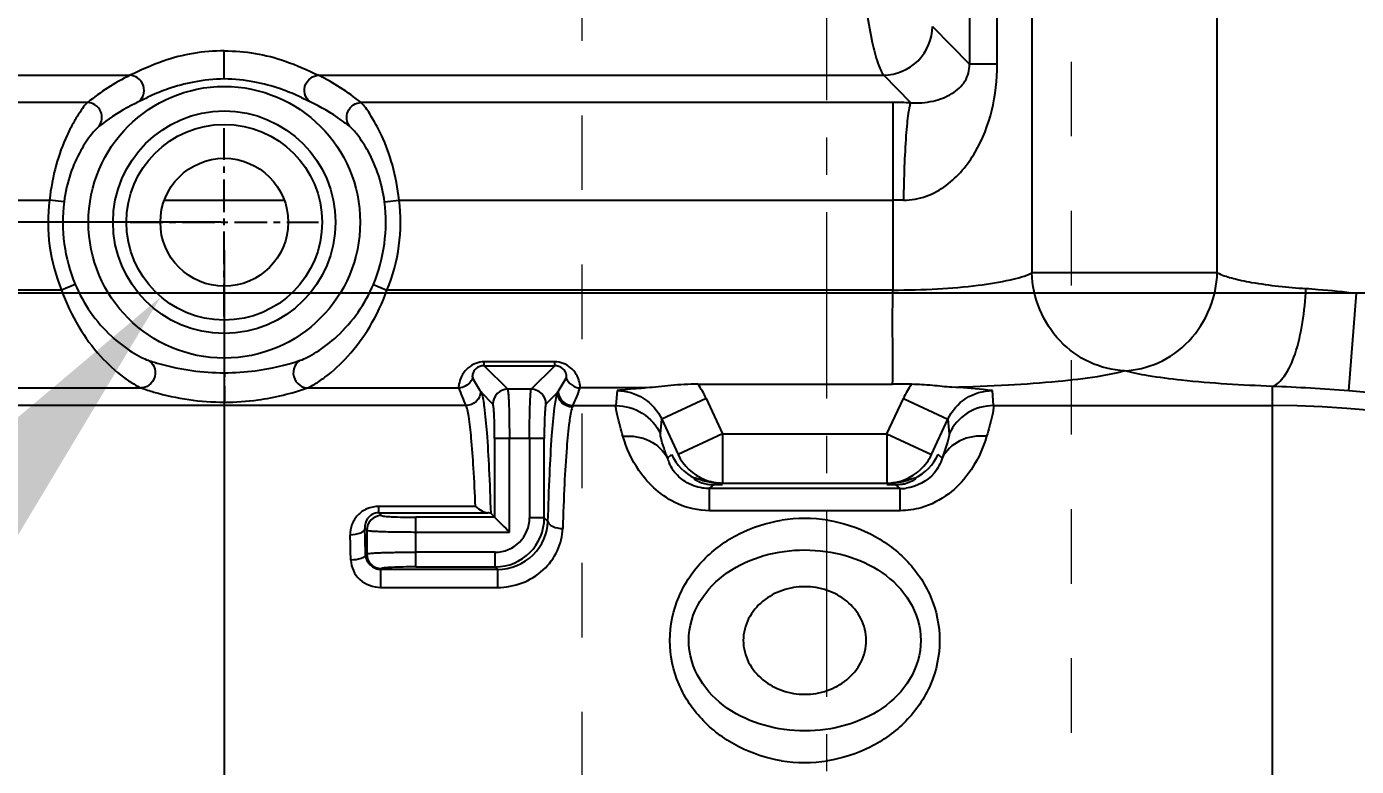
# Model space of a CAD drawing. Header units: millimetres. Extents: x 1147 to 12155, y -6137 to -4403.
# Drawn here: x 2688.28 to 2715.46, y -5278.94 to -5263.82 of the extents above; entities that cross this region are included whole.
import ezdxf
from ezdxf.enums import TextEntityAlignment as Align

# ---------------------------------------------------------------- set-up
doc = ezdxf.new("R2010")
doc.units = ezdxf.units.MM
doc.header["$LTSCALE"] = 16.335
doc.header["$PDMODE"] = 3
doc.header["$PDSIZE"] = 0.3125
doc.linetypes.add('CENTER', pattern=[0.6, 0.375, -0.075, 0.075, -0.075])
doc.linetypes.add('HIDDEN', pattern=[0.2, 0.1, -0.1])
doc.layers.get('0').update_dxf_attribs({"linetype": 'CONTINUOUS'})
doc.layers.get('Defpoints').update_dxf_attribs({"linetype": 'CONTINUOUS'})
doc.layers.add('cool', color=153, linetype='HIDDEN', lineweight=9)
doc.layers.add('epin', color=13, linetype='CONTINUOUS', lineweight=9)
doc.styles.get("Standard").update_dxf_attribs({"font": 'txt', "width": 0.8})
doc.styles.add('TXT05', font='txt.shx', dxfattribs={"width": 0.5, "bigfont": 'gbcbig.shx'})
doc.dimstyles.get("Standard").update_dxf_attribs({"dimtxt": 0.15625, "dimasz": 0.1875, "dimexe": 0.125, "dimexo": 0.0625, "dimtad": 0, "dimtih": 1, "dimtoh": 1, "dimdsep": 46, "dimtxsty": 'Standard', "dimcen": 0.09, "dimadec": 0, "dimazin": 0, "dimtp": 0.01, "dimtm": 0.01, "dimtfac": 1, "dimtofl": 0, "dimtmove": 0, "dimatfit": 3, "dimfxl": 0, "dimtolj": 1, "dimarcsym": 0})

# ---------------------------------------------------------------- blocks, each defined once
blk = doc.blocks.new('*D680')
at = {"color": 4, "lineweight": -2}
blk.add_line((2678.061, -5284.573), (2684.544, -5276.958), dxfattribs=at)
at = {"color": 4}
blk.add_solid([(2683.275, -5275.878), (2685.813, -5278.039), (2691.026, -5269.344)], dxfattribs=at)
at = {"layer": 'Defpoints', "color": 0}
for p in [(2693.619, -5266.298), (2691.026, -5269.344)]:
    blk.add_point(p, dxfattribs=at)
at = {"color": 6, "insert": (2668.554, -5295.74), "char_height": 10, "attachment_point": 5, "rotation": 49.5906}
blk.add_mtext('\\A1;∅4.00', dxfattribs=at)
blk = doc.blocks.new('*D767')
at = {"color": 4, "lineweight": -2}
blk.add_line((2608.306, -5263.772), (2588.61, -5263.772), dxfattribs=at)
at = {"layer": 'Defpoints', "color": 0}
for p in [(2588.61, -5263.772), (2608.369, -5263.772), (2876.631, -5263.772)]:
    blk.add_point(p, dxfattribs=at)
at = {"color": 6, "insert": (2580.61, -5263.772), "char_height": 8, "attachment_point": 5}
blk.add_mtext('\\A1;0.00', dxfattribs=at)
blk = doc.blocks.new('*D788')
at = {"color": 4, "lineweight": -2}
for p, q in [((2627.868, -5269.272), (2607.868, -5289.71)), ((2788.068, -5269.272), (2627.868, -5269.272)), ((2607.868, -5289.71), (2587.868, -5289.71))]:
    blk.add_line(p, q, dxfattribs=at)
at = {"layer": 'Defpoints', "color": 0}
for p in [(2876.631, -5263.772), (2788.131, -5269.272), (2587.868, -5289.71)]:
    blk.add_point(p, dxfattribs=at)
at = {"color": 6, "insert": (2578.802, -5289.71), "char_height": 8, "attachment_point": 5}
blk.add_mtext('\\A1;5.50', dxfattribs=at)
blk = doc.blocks.new('*D789')
at = {"color": 4, "lineweight": -2}
blk.add_line((2672.12, -5324.129), (2587.868, -5324.129), dxfattribs=at)
at = {"layer": 'Defpoints', "color": 0}
for p in [(2876.631, -5263.772), (2587.868, -5324.129), (2672.182, -5324.129)]:
    blk.add_point(p, dxfattribs=at)
at = {"color": 6, "insert": (2575.602, -5324.129), "char_height": 8, "attachment_point": 5}
blk.add_mtext('\\A1;60.36', dxfattribs=at)
blk = doc.blocks.new('*D790')
at = {"color": 4, "lineweight": -2}
blk.add_line((2807.268, -5343.272), (2587.868, -5343.272), dxfattribs=at)
at = {"layer": 'Defpoints', "color": 0}
for p in [(2876.631, -5263.772), (2587.868, -5343.272), (2807.331, -5343.272)]:
    blk.add_point(p, dxfattribs=at)
at = {"color": 6, "insert": (2575.602, -5343.272), "char_height": 8, "attachment_point": 5}
blk.add_mtext('\\A1;79.50', dxfattribs=at)
blk = doc.blocks.new('*D791')
at = {"color": 4, "lineweight": -2}
blk.add_line((2674.168, -5391.772), (2587.868, -5391.772), dxfattribs=at)
at = {"layer": 'Defpoints', "color": 0}
for p in [(2876.631, -5263.772), (2587.868, -5391.772), (2674.231, -5391.772)]:
    blk.add_point(p, dxfattribs=at)
at = {"color": 6, "insert": (2574.002, -5391.772), "char_height": 8, "attachment_point": 5}
blk.add_mtext('\\A1;128.00', dxfattribs=at)
blk = doc.blocks.new('*D792')
at = {"color": 4, "lineweight": -2}
blk.add_line((2651.992, -5410.772), (2587.868, -5410.772), dxfattribs=at)
at = {"layer": 'Defpoints', "color": 0}
for p in [(2876.631, -5263.772), (2587.868, -5410.772), (2652.055, -5410.772)]:
    blk.add_point(p, dxfattribs=at)
at = {"color": 6, "insert": (2574.002, -5410.772), "char_height": 8, "attachment_point": 5}
blk.add_mtext('\\A1;147.00', dxfattribs=at)
blk = doc.blocks.new('*D793')
at = {"color": 4, "lineweight": -2}
blk.add_line((2871.006, -5430.772), (2587.868, -5430.772), dxfattribs=at)
at = {"layer": 'Defpoints', "color": 0}
for p in [(2876.631, -5263.772), (2587.868, -5430.772), (2871.068, -5430.772)]:
    blk.add_point(p, dxfattribs=at)
at = {"color": 6, "insert": (2574.002, -5430.772), "char_height": 8, "attachment_point": 5}
blk.add_mtext('\\A1;167.00', dxfattribs=at)
blk = doc.blocks.new('*D794')
at = {"color": 4, "lineweight": -2}
for p, q in [((2627.868, -5438.772), (2607.868, -5442.058)), ((2721.068, -5438.772), (2627.868, -5438.772)), ((2607.868, -5442.058), (2587.868, -5442.058))]:
    blk.add_line(p, q, dxfattribs=at)
at = {"layer": 'Defpoints', "color": 0}
for p in [(2876.631, -5263.772), (2721.131, -5438.772), (2587.868, -5442.058)]:
    blk.add_point(p, dxfattribs=at)
at = {"color": 6, "insert": (2574.002, -5442.058), "char_height": 8, "attachment_point": 5}
blk.add_mtext('\\A1;175.00', dxfattribs=at)
blk = doc.blocks.new('*D795')
at = {"color": 4, "lineweight": -2}
blk.add_line((2631.568, -5468.772), (2587.868, -5468.772), dxfattribs=at)
at = {"layer": 'Defpoints', "color": 0}
for p in [(2876.631, -5263.772), (2587.868, -5468.772), (2631.631, -5468.772)]:
    blk.add_point(p, dxfattribs=at)
at = {"color": 6, "insert": (2573.468, -5468.772), "char_height": 8, "attachment_point": 5}
blk.add_mtext('\\A1;205.00', dxfattribs=at)
blk = doc.blocks.new('*D777')
at = {"color": 4, "lineweight": -2}
blk.add_line((2678.631, -5396.234), (2678.631, -5507.604), dxfattribs=at)
at = {"layer": 'Defpoints', "color": 0}
for p in [(2876.631, -5263.772), (2678.631, -5396.172), (2678.631, -5507.604)]:
    blk.add_point(p, dxfattribs=at)
at = {"color": 6, "insert": (2678.631, -5521.471), "char_height": 8, "attachment_point": 5, "rotation": 90}
blk.add_mtext('\\A1;198.00', dxfattribs=at)
blk = doc.blocks.new('*D778')
at = {"color": 4, "lineweight": -2}
for p, q in [((2677.132, -5328.214), (2677.132, -5467.604)), ((2677.132, -5467.604), (2667.345, -5487.604)), ((2667.345, -5487.604), (2667.345, -5507.604))]:
    blk.add_line(p, q, dxfattribs=at)
at = {"layer": 'Defpoints', "color": 0}
for p in [(2876.631, -5263.772), (2677.132, -5328.151), (2667.345, -5507.604)]:
    blk.add_point(p, dxfattribs=at)
at = {"color": 6, "insert": (2667.345, -5522.004), "char_height": 8, "attachment_point": 5, "rotation": 90}
blk.add_mtext('\\A1;199.50', dxfattribs=at)
blk = doc.blocks.new('*D779')
at = {"color": 4, "lineweight": -2}
blk.add_line((2646.631, -5328.592), (2646.631, -5507.604), dxfattribs=at)
at = {"layer": 'Defpoints', "color": 0}
for p in [(2876.631, -5263.772), (2646.631, -5328.529), (2646.631, -5507.604)]:
    blk.add_point(p, dxfattribs=at)
at = {"color": 6, "insert": (2646.631, -5522.004), "char_height": 8, "attachment_point": 5, "rotation": 90}
blk.add_mtext('\\A1;230.00', dxfattribs=at)
blk = doc.blocks.new('*D780')
at = {"color": 4, "lineweight": -2}
blk.add_line((2631.631, -5475.261), (2631.631, -5507.604), dxfattribs=at)
at = {"layer": 'Defpoints', "color": 0}
for p in [(2876.631, -5263.772), (2631.631, -5475.198), (2631.631, -5507.604)]:
    blk.add_point(p, dxfattribs=at)
at = {"color": 6, "insert": (2631.631, -5522.537), "char_height": 8, "attachment_point": 5, "rotation": 90}
blk.add_mtext('\\A1;245.00', dxfattribs=at)
blk = doc.blocks.new('*D804')
at = {"color": 4, "lineweight": -2}
for p, q in [((2629.085, -5267.821), (2609.085, -5277.176)), ((2692.26, -5267.821), (2629.085, -5267.821)), ((2609.085, -5277.176), (2589.085, -5277.176))]:
    blk.add_line(p, q, dxfattribs=at)
at = {"layer": 'Defpoints', "color": 0}
for p in [(2876.631, -5263.772), (2692.323, -5267.821), (2589.085, -5277.176)]:
    blk.add_point(p, dxfattribs=at)
at = {"color": 6, "insert": (2580.019, -5277.176), "char_height": 8, "attachment_point": 5}
blk.add_mtext('\\A1;4.05', dxfattribs=at)
blk = doc.blocks.new('*D805')
at = {"color": 4, "lineweight": -2}
for p, q in [((2681.564, -5268.26), (2681.564, -5467.422)), ((2681.564, -5467.422), (2695.152, -5487.422)), ((2695.152, -5487.422), (2695.152, -5507.422))]:
    blk.add_line(p, q, dxfattribs=at)
at = {"layer": 'Defpoints', "color": 0}
for p in [(2876.631, -5263.772), (2681.564, -5268.197), (2695.152, -5507.422)]:
    blk.add_point(p, dxfattribs=at)
at = {"color": 6, "insert": (2695.152, -5521.822), "char_height": 8, "attachment_point": 5, "rotation": 90}
blk.add_mtext('\\A1;195.07', dxfattribs=at)
blk = doc.blocks.new('*D806')
at = {"color": 4, "lineweight": -2}
for p, q in [((2692.323, -5268.392), (2692.323, -5467.422)), ((2692.323, -5467.422), (2711.112, -5487.422)), ((2711.112, -5487.422), (2711.112, -5507.422))]:
    blk.add_line(p, q, dxfattribs=at)
at = {"layer": 'Defpoints', "color": 0}
for p in [(2876.631, -5263.772), (2692.323, -5268.329), (2711.112, -5507.422)]:
    blk.add_point(p, dxfattribs=at)
at = {"color": 6, "insert": (2711.112, -5521.289), "char_height": 8, "attachment_point": 5, "rotation": 90}
blk.add_mtext('\\A1;184.31', dxfattribs=at)
blk = doc.blocks.new('epin_ejp_10')
at = {"layer": 'epin'}
h = blk.add_hatch(dxfattribs=at)
h.set_pattern_fill('_ANSI31', color=123, scale=0.25, angle=90, style=0)
h.set_pattern_definition([(135, (-2152.64246, 412.4307), (-0.561266, -0.561266), [])])
h.paths.add_polyline_path([(0, 5, 0.414214), (-5, 0), (0, 0)])
h.paths.add_polyline_path([(5, 0), (0, 0), (0, -5, 0.414214)])
at = {"layer": 'epin', "color": 1, "linetype": 'CENTER', "ltscale": 0.310989}
for p, q in [((0, -5.5), (0, 5.5)), ((-5.5, 0), (5.5, 0))]:
    blk.add_line(p, q, dxfattribs=at)
at = {"layer": 'epin'}
blk.add_circle((0, 0), 5, dxfattribs=at)
at = {"layer": 'epin', "color": 6, "style": 'TXT05', "width": 0.5}
blk.add_text('%%c10', height=3.5, dxfattribs=at).set_placement((2.096, 2.25), align=Align.MIDDLE)
blk = doc.blocks.new('115')
at = {"layer": 'epin'}
blk.add_blockref('epin_ejp_10', (-156.001, 5), dxfattribs=at)

msp = doc.modelspace()

# ---------------------------------------------------------------- linework, layer by layer
at = {"color": 7, "linetype": 'Continuous'}
for p, q in [((2708.828, -5248.689), (2708.828, -5268.854)), ((2712.619, -5268.854), (2712.619, -5248.689)), ((2707.553, -5252.967), (2707.553, -5264.592)), ((2708.121, -5264.592), (2708.121, -5252.967)), ((2706.801, -5263.822), (2707.553, -5264.592)), ((2692.323, -5264.893), (2692.323, -5264.318)), ((2708.121, -5264.592), (2707.553, -5264.592)), ((2685.087, -5264.818), (2690.394, -5264.818)), ((2694.251, -5264.818), (2705.805, -5264.818)), ((2706.353, -5265.378), (2705.805, -5264.818)), ((2689.526, -5265.376), (2685.645, -5265.376)), ((2705.984, -5265.376), (2695.119, -5265.376)), ((2705.984, -5265.376), (2705.985, -5269.206)), ((2686.117, -5267.366), (2688.749, -5267.366)), ((2689.048, -5267.404), (2688.749, -5267.366)), ((2691.097, -5267.366), (2693.548, -5267.366)), ((2695.597, -5267.404), (2695.896, -5267.366)), ((2695.896, -5267.366), (2705.985, -5267.366)), ((2712.619, -5268.854), (2708.828, -5268.854)), ((2688.997, -5269.206), (2685.925, -5269.206)), ((2689.275, -5269.09), (2688.997, -5269.206)), ((2695.37, -5269.09), (2695.648, -5269.206)), ((2705.985, -5269.206), (2695.648, -5269.206)), ((2715.307, -5271.267), (2715.462, -5269.273)), ((2697.633, -5270.753), (2697.633, -5270.672)), ((2699.078, -5270.672), (2697.633, -5270.672)), ((2699.078, -5270.753), (2699.078, -5270.672)), ((2697.633, -5270.753), (2698.115, -5271.235)), ((2697.633, -5270.753), (2699.078, -5270.753)), ((2698.597, -5271.235), (2699.078, -5270.753)), ((2685.051, -5271.206), (2690.623, -5271.206)), ((2694.022, -5271.206), (2697.117, -5271.206)), ((2700.953, -5271.206), (2699.595, -5271.206)), ((2702.004, -5271.129), (2705.983, -5271.129)), ((2713.74, -5271.174), (2713.74, -5281.562)), ((2697.813, -5271.536), (2697.577, -5271.3)), ((2698.597, -5271.235), (2698.115, -5271.235)), ((2699.134, -5271.3), (2698.898, -5271.536)), ((2700.353, -5271.261), (2700.328, -5271.568)), ((2702.173, -5271.423), (2701.263, -5271.847)), ((2702.173, -5271.423), (2702.509, -5272.145)), ((2705.866, -5272.145), (2706.202, -5271.423)), ((2706.202, -5271.423), (2707.113, -5271.847)), ((2708.047, -5271.568), (2708.022, -5271.261)), ((2697.263, -5271.568), (2684.456, -5271.568)), ((2699.448, -5271.568), (2700.328, -5271.568)), ((2708.047, -5271.568), (2713.74, -5271.568)), ((2701.238, -5272.143), (2701.263, -5271.847)), ((2701.263, -5271.847), (2701.599, -5272.569)), ((2706.776, -5272.569), (2707.113, -5271.847)), ((2707.113, -5271.847), (2707.137, -5272.143)), ((2697.848, -5272.239), (2697.848, -5273.85)), ((2698.863, -5272.239), (2697.848, -5272.239)), ((2698.15, -5274.151), (2698.15, -5272.239)), ((2698.562, -5272.239), (2698.562, -5273.86)), ((2698.863, -5273.86), (2698.863, -5272.239)), ((2702.509, -5272.145), (2701.599, -5272.569)), ((2702.509, -5272.145), (2702.509, -5273.15)), ((2702.509, -5272.145), (2705.866, -5272.145)), ((2705.866, -5272.145), (2705.866, -5273.15)), ((2705.866, -5272.145), (2706.776, -5272.569)), ((2701.381, -5272.639), (2701.464, -5272.569)), ((2706.994, -5272.639), (2706.911, -5272.569)), ((2701.938, -5273.05), (2701.935, -5273.05)), ((2706.44, -5273.05), (2706.437, -5273.05)), ((2702.24, -5273.263), (2702.335, -5273.183)), ((2702.24, -5273.715), (2702.24, -5273.263)), ((2706.135, -5273.263), (2702.24, -5273.263)), ((2702.335, -5273.183), (2702.509, -5273.183)), ((2702.509, -5273.15), (2705.866, -5273.15)), ((2705.866, -5273.183), (2706.04, -5273.183)), ((2706.135, -5273.263), (2706.04, -5273.183)), ((2706.135, -5273.715), (2706.135, -5273.263)), ((2695.479, -5273.758), (2695.479, -5273.628)), ((2697.456, -5273.628), (2695.479, -5273.628)), ((2695.479, -5273.758), (2695.535, -5273.815)), ((2695.479, -5273.758), (2697.707, -5273.758)), ((2696.238, -5274.864), (2696.238, -5273.85)), ((2697.848, -5273.85), (2696.238, -5273.85)), ((2697.768, -5273.769), (2697.848, -5273.85)), ((2698.863, -5273.86), (2698.562, -5273.86)), ((2698.939, -5273.936), (2698.863, -5273.86)), ((2706.135, -5273.715), (2702.24, -5273.715)), ((2695.197, -5274.079), (2695.234, -5274.116)), ((2695.234, -5274.116), (2695.234, -5274.598)), ((2696.238, -5274.151), (2698.15, -5274.151)), ((2695.209, -5274.623), (2695.234, -5274.598)), ((2697.859, -5274.563), (2696.238, -5274.563)), ((2697.859, -5274.864), (2697.859, -5274.563)), ((2695.519, -5274.915), (2695.535, -5274.899)), ((2695.519, -5274.915), (2695.519, -5275.284)), ((2697.909, -5274.915), (2695.519, -5274.915)), ((2696.238, -5274.864), (2697.859, -5274.864)), ((2697.909, -5274.915), (2697.859, -5274.864)), ((2697.909, -5274.915), (2697.909, -5275.284)), ((2695.519, -5275.284), (2697.909, -5275.284))]:
    msp.add_line(p, q, dxfattribs=at)
at = {"color": 1, "linetype": 'CENTER', "ltscale": 0.108846}
for p, q in [((2692.323, -5269.746), (2692.323, -5265.896)), ((2690.398, -5267.821), (2694.248, -5267.821))]:
    msp.add_line(p, q, dxfattribs=at)
at = {"color": 7, "linetype": 'Continuous'}
for radius in [2.776, 2.274, 1.307]:
    msp.add_circle((2692.323, -5267.821), radius, dxfattribs=at)
at = {"color": 2, "linetype": 'Continuous'}
msp.add_circle((2692.323, -5267.821), 2, dxfattribs=at)
at = {"color": 7, "linetype": 'Continuous'}
for centre, radius, start, end in [((2692.408, -5268.903), 4.555, 116.2366, 129.2492), ((2692.218, -5268.933), 4.59, 50.8011, 63.7132), ((2705.985, -5300.195), 34.819, 89.3946, 90.001), ((2692.323, -5267.821), 3.602, 172.7503, 202.6092), ((2692.323, -5267.821), 3.301, 172.7503, 202.6092), ((2692.323, -5267.821), 3.301, 337.3908, 7.2497), ((2692.323, -5267.821), 3.602, 337.3909, 7.2497), ((2705.985, -5279.919), 12.552, 88.9917, 90.0008), ((2700.335, -5272.28), 2.028, 25.0105, 34.6075), ((2705.978, -5295.555), 24.426, 89.0838, 89.9895), ((2708.039, -5272.279), 2.026, 145.4962, 154.9933), ((2711.972, -5314.341), 43.203, 85.5725, 87.655), ((2698.116, -5271.537), 0.302, 90.1715, 179.8285), ((2698.596, -5271.537), 0.302, 0.1763, 89.8304), ((2713.74, -5291.45), 20.244, 65.1779, 85.5594), ((2713.74, -5291.45), 19.882, 0, 90), ((2702.38, -5272.139), 1.013, 205.0541, 244.0765), ((2702.51, -5272.146), 1.005, 204.9137, 248.2754), ((2705.995, -5272.139), 1.013, 295.9237, 334.946), ((2702.147, -5272.426), 0.795, 195.5608, 203.4318), ((2705.866, -5272.147), 1.003, 270.0072, 313.4163), ((2706.137, -5272.308), 0.955, 269.9114, 277.3443), ((2695.536, -5274.117), 0.302, 90.1696, 179.8304), ((2841.471, -5130.528), 202.9, 224.93985, 225.06015), ((2697.858, -5273.859), 1.005, 270.034, 359.966), ((2697.859, -5273.86), 0.703, 269.9641, 0.0339), ((2704.188, -5276.914), 3.041, 81.0829, 98.9327), ((2626.962, -5276.091), 67.96, 1.15131, 1.58297), ((2620.373, -5276.032), 74.849, 1.0788, 1.4952), ((2695.536, -5274.597), 0.302, 180.1715, 269.8285), ((2704.188, -5275.821), 3.041, 260.9376, 278.8002)]:
    msp.add_arc(centre, radius, start, end, dxfattribs=at)
for points, knots in [([(2705.782, -5252.754), (2705.725, -5252.837), (2705.637, -5253.083), (2705.532, -5253.536), (2705.433, -5254.151), (2705.347, -5254.908), (2705.277, -5255.787), (2705.208, -5257.118), (2705.176, -5258.859), (2705.213, -5260.596), (2705.288, -5261.912), (2705.36, -5262.772), (2705.449, -5263.507), (2705.549, -5264.097), (2705.656, -5264.519), (2705.746, -5264.747), (2705.805, -5264.818)], [0, 0, 0, 0, 0.024778, 0.063221, 0.114729, 0.177906, 0.250956, 0.331683, 0.506058, 0.679494, 0.759084, 0.830601, 0.89191, 0.941284, 0.97744, 1, 1, 1, 1]), ([(2705.805, -5264.817), (2706.058, -5264.812), (2706.578, -5264.595), (2706.796, -5264.075), (2706.801, -5263.822)], [0, 0, 0, 0, 0.500095, 1, 1, 1, 1]), ([(2692.323, -5264.318), (2691.901, -5264.318), (2691.225, -5264.431), (2690.617, -5264.713), (2690.394, -5264.818)], [0, 0, 0, 0, 0.631004, 1, 1, 1, 1]), ([(2692.323, -5264.318), (2692.744, -5264.318), (2693.421, -5264.431), (2694.028, -5264.713), (2694.251, -5264.818)], [0, 0, 0, 0, 0.631004, 1, 1, 1, 1]), ([(2706.206, -5267.368), (2706.363, -5267.371), (2706.678, -5267.314), (2707.218, -5267.01), (2707.717, -5266.406), (2708.052, -5265.534), (2708.121, -5264.908), (2708.121, -5264.592)], [0, 0, 0, 0, 0.127476, 0.252146, 0.495762, 0.743646, 1, 1, 1, 1]), ([(2706.353, -5265.378), (2706.505, -5265.388), (2706.8, -5265.367), (2707.191, -5265.219), (2707.491, -5264.964), (2707.558, -5264.712), (2707.553, -5264.592)], [0, 0, 0, 0, 0.286908, 0.545656, 0.7748, 1, 1, 1, 1]), ([(2690.569, -5265.361), (2690.612, -5265.33), (2690.688, -5265.227), (2690.691, -5265.025), (2690.57, -5264.861), (2690.448, -5264.82), (2690.394, -5264.818)], [0, 0, 0, 0, 0.219136, 0.497096, 0.77767, 1, 1, 1, 1]), ([(2692.323, -5264.893), (2692.113, -5264.893), (2691.723, -5264.936), (2691.217, -5265.072), (2690.844, -5265.222), (2690.648, -5265.324), (2690.569, -5265.361)], [0, 0, 0, 0, 0.343353, 0.638427, 0.856229, 1, 1, 1, 1]), ([(2694.076, -5265.361), (2693.997, -5265.324), (2693.801, -5265.222), (2693.428, -5265.072), (2692.922, -5264.936), (2692.532, -5264.893), (2692.323, -5264.893)], [0, 0, 0, 0, 0.143749, 0.361553, 0.656672, 1, 1, 1, 1]), ([(2694.076, -5265.361), (2694.036, -5265.331), (2693.96, -5265.234), (2693.951, -5265.035), (2694.068, -5264.865), (2694.195, -5264.82), (2694.251, -5264.818)], [0, 0, 0, 0, 0.208457, 0.480328, 0.766382, 1, 1, 1, 1]), ([(2689.526, -5265.376), (2689.495, -5265.399), (2689.434, -5265.475), (2689.34, -5265.619), (2689.224, -5265.812), (2689.049, -5266.153), (2688.861, -5266.672), (2688.779, -5267.125), (2688.749, -5267.366)], [0, 0, 0, 0, 0.053201, 0.133368, 0.238836, 0.365028, 0.66323, 1, 1, 1, 1]), ([(2689.765, -5265.858), (2689.825, -5265.778), (2689.844, -5265.582), (2689.695, -5265.413), (2689.58, -5265.377), (2689.526, -5265.376)], [0, 0, 0, 0, 0.465053, 0.748967, 1, 1, 1, 1]), ([(2690.569, -5265.361), (2690.488, -5265.4), (2690.206, -5265.542), (2689.943, -5265.719), (2689.765, -5265.858)], [0, 0, 0, 0, 0.284344, 1, 1, 1, 1]), ([(2694.88, -5265.858), (2694.825, -5265.815), (2694.573, -5265.625), (2694.298, -5265.466), (2694.076, -5265.361)], [0, 0, 0, 0, 0.222141, 1, 1, 1, 1]), ([(2694.88, -5265.858), (2694.821, -5265.778), (2694.801, -5265.582), (2694.95, -5265.413), (2695.066, -5265.377), (2695.119, -5265.376)], [0, 0, 0, 0, 0.465052, 0.748967, 1, 1, 1, 1]), ([(2695.896, -5267.366), (2695.87, -5267.125), (2695.783, -5266.672), (2695.57, -5266.08), (2695.338, -5265.662), (2695.188, -5265.442), (2695.119, -5265.376)], [0, 0, 0, 0, 0.337133, 0.635532, 0.867029, 1, 1, 1, 1]), ([(2706.353, -5265.378), (2706.34, -5265.402), (2706.323, -5265.477), (2706.298, -5265.617), (2706.275, -5265.815), (2706.244, -5266.177), (2706.219, -5266.701), (2706.208, -5267.14), (2706.206, -5267.368)], [0, 0, 0, 0, 0.041504, 0.113285, 0.213735, 0.340964, 0.658139, 1, 1, 1, 1]), ([(2689.765, -5265.858), (2689.707, -5265.907), (2689.57, -5266.065), (2689.361, -5266.383), (2689.157, -5266.844), (2689.073, -5267.208), (2689.048, -5267.404)], [0, 0, 0, 0, 0.13202, 0.359352, 0.65711, 1, 1, 1, 1]), ([(2695.597, -5267.404), (2695.552, -5267.045), (2695.396, -5266.554), (2695.08, -5266.073), (2694.942, -5265.906), (2694.88, -5265.858)], [0, 0, 0, 0, 0.629279, 0.863856, 1, 1, 1, 1]), ([(2705.985, -5269.206), (2706.291, -5269.206), (2706.874, -5269.191), (2707.68, -5269.124), (2708.324, -5269.021), (2708.691, -5268.922), (2708.828, -5268.854)], [0, 0, 0, 0, 0.318966, 0.607961, 0.841074, 1, 1, 1, 1]), ([(2710.723, -5270.854), (2710.48, -5270.845), (2709.986, -5270.724), (2709.368, -5270.273), (2708.947, -5269.621), (2708.836, -5269.11), (2708.828, -5268.854)], [0, 0, 0, 0, 0.242859, 0.491552, 0.745126, 1, 1, 1, 1]), ([(2710.723, -5270.854), (2710.957, -5270.845), (2711.451, -5270.728), (2712.082, -5270.275), (2712.503, -5269.611), (2712.611, -5269.1), (2712.619, -5268.854)], [0, 0, 0, 0, 0.233577, 0.491552, 0.75478, 1, 1, 1, 1]), ([(2712.619, -5268.854), (2712.711, -5268.899), (2712.944, -5268.974), (2713.546, -5269.1), (2714.058, -5269.15), (2714.429, -5269.174)], [0, 0, 0, 0, 0.166929, 0.395944, 1, 1, 1, 1]), ([(2688.997, -5269.206), (2689.089, -5269.466), (2689.314, -5269.947), (2689.753, -5270.544), (2690.157, -5270.918), (2690.448, -5271.114), (2690.571, -5271.184), (2690.623, -5271.206)], [0, 0, 0, 0, 0.314369, 0.599415, 0.840268, 0.935545, 1, 1, 1, 1]), ([(2689.275, -5269.09), (2689.441, -5269.487), (2689.805, -5270.006), (2690.347, -5270.425), (2690.61, -5270.573), (2690.721, -5270.626), (2690.768, -5270.642)], [0, 0, 0, 0, 0.5878, 0.832475, 0.932177, 1, 1, 1, 1]), ([(2693.877, -5270.642), (2693.924, -5270.626), (2694.035, -5270.573), (2694.298, -5270.425), (2694.841, -5270.006), (2695.205, -5269.487), (2695.37, -5269.09)], [0, 0, 0, 0, 0.067836, 0.167565, 0.412296, 1, 1, 1, 1]), ([(2694.022, -5271.206), (2694.074, -5271.184), (2694.197, -5271.115), (2694.488, -5270.918), (2694.892, -5270.544), (2695.332, -5269.947), (2695.556, -5269.466), (2695.648, -5269.206)], [0, 0, 0, 0, 0.064397, 0.159603, 0.400516, 0.685857, 1, 1, 1, 1]), ([(2705.983, -5271.129), (2705.988, -5270.886), (2705.982, -5270.245), (2705.984, -5269.604), (2705.984, -5269.206)], [0, 0, 0, 0, 0.378123, 1, 1, 1, 1]), ([(2713.74, -5271.174), (2713.842, -5271.145), (2714.043, -5270.924), (2714.242, -5270.474), (2714.376, -5269.86), (2714.421, -5269.407), (2714.429, -5269.174)], [0, 0, 0, 0, 0.145336, 0.376476, 0.680169, 1, 1, 1, 1]), ([(2714.429, -5269.174), (2714.512, -5269.179), (2714.858, -5269.204), (2715.202, -5269.239), (2715.462, -5269.273)], [0, 0, 0, 0, 0.242526, 1, 1, 1, 1]), ([(2690.768, -5270.642), (2690.816, -5270.669), (2690.908, -5270.768), (2690.927, -5270.982), (2690.807, -5271.16), (2690.678, -5271.204), (2690.623, -5271.206)], [0, 0, 0, 0, 0.216968, 0.498362, 0.781318, 1, 1, 1, 1]), ([(2690.768, -5270.642), (2690.847, -5270.668), (2691.35, -5270.822), (2691.88, -5270.898), (2692.323, -5270.896)], [0, 0, 0, 0, 0.157541, 1, 1, 1, 1]), ([(2692.323, -5270.896), (2692.534, -5270.896), (2693.061, -5270.862), (2693.578, -5270.742), (2693.877, -5270.642)], [0, 0, 0, 0, 0.402197, 1, 1, 1, 1]), ([(2693.877, -5270.642), (2693.829, -5270.669), (2693.737, -5270.768), (2693.718, -5270.982), (2693.839, -5271.16), (2693.967, -5271.204), (2694.022, -5271.206)], [0, 0, 0, 0, 0.216976, 0.498378, 0.781332, 1, 1, 1, 1]), ([(2697.633, -5270.672), (2697.518, -5270.673), (2697.318, -5270.75), (2697.168, -5270.955), (2697.123, -5271.103), (2697.109, -5271.182), (2697.117, -5271.206)], [0, 0, 0, 0, 0.423737, 0.719323, 0.90623, 1, 1, 1, 1]), ([(2699.595, -5271.206), (2699.604, -5271.182), (2699.586, -5271.102), (2699.545, -5270.956), (2699.392, -5270.75), (2699.193, -5270.673), (2699.078, -5270.672)], [0, 0, 0, 0, 0.093774, 0.280705, 0.576103, 1, 1, 1, 1]), ([(2692.323, -5270.896), (2692.326, -5270.927), (2692.321, -5271.025), (2692.325, -5271.225), (2692.327, -5271.395), (2692.323, -5271.498)], [0, 0, 0, 0, 0.150945, 0.487873, 1, 1, 1, 1]), ([(2697.633, -5270.753), (2697.576, -5270.753), (2697.465, -5270.79), (2697.395, -5270.906), (2697.389, -5270.985), (2697.4, -5271.006)], [0, 0, 0, 0, 0.438036, 0.818535, 1, 1, 1, 1]), ([(2699.311, -5271.006), (2699.317, -5270.996), (2699.321, -5270.95), (2699.3, -5270.876), (2699.223, -5270.782), (2699.134, -5270.753), (2699.078, -5270.753)], [0, 0, 0, 0, 0.088054, 0.343115, 0.573496, 1, 1, 1, 1]), ([(2707.194, -5271.191), (2707.579, -5271.181), (2708.303, -5271.152), (2709.297, -5271.082), (2710.089, -5270.99), (2710.543, -5270.908), (2710.723, -5270.854)], [0, 0, 0, 0, 0.325857, 0.611854, 0.840803, 1, 1, 1, 1]), ([(2713.74, -5271.174), (2713.122, -5271.15), (2712.273, -5271.102), (2711.269, -5270.975), (2710.88, -5270.9), (2710.723, -5270.854)], [0, 0, 0, 0, 0.610614, 0.838383, 1, 1, 1, 1]), ([(2690.623, -5271.206), (2690.71, -5271.236), (2691.258, -5271.414), (2691.839, -5271.495), (2692.323, -5271.498)], [0, 0, 0, 0, 0.160021, 1, 1, 1, 1]), ([(2692.323, -5271.498), (2692.553, -5271.498), (2693.13, -5271.458), (2693.696, -5271.32), (2694.022, -5271.206)], [0, 0, 0, 0, 0.399912, 1, 1, 1, 1]), ([(2697.4, -5271.006), (2697.391, -5271.033), (2697.329, -5271.136), (2697.207, -5271.206), (2697.117, -5271.206)], [0, 0, 0, 0, 0.241105, 1, 1, 1, 1]), ([(2700.953, -5271.206), (2700.9, -5271.21), (2700.7, -5271.226), (2700.5, -5271.245), (2700.353, -5271.261)], [0, 0, 0, 0, 0.264949, 1, 1, 1, 1]), ([(2702.004, -5271.129), (2701.818, -5271.129), (2701.467, -5271.15), (2701.119, -5271.194), (2700.953, -5271.206)], [0, 0, 0, 0, 0.528419, 1, 1, 1, 1]), ([(2707.194, -5271.191), (2707.061, -5271.186), (2706.787, -5271.152), (2706.512, -5271.134), (2706.369, -5271.132)], [0, 0, 0, 0, 0.481396, 1, 1, 1, 1]), ([(2708.022, -5271.261), (2707.958, -5271.254), (2707.682, -5271.226), (2707.406, -5271.203), (2707.194, -5271.191)], [0, 0, 0, 0, 0.231302, 1, 1, 1, 1]), ([(2697.564, -5271.277), (2697.561, -5271.352), (2697.494, -5271.506), (2697.338, -5271.567), (2697.263, -5271.568)], [0, 0, 0, 0, 0.499332, 1, 1, 1, 1]), ([(2697.577, -5271.3), (2697.609, -5271.395), (2697.645, -5271.673), (2697.697, -5272.192), (2697.737, -5272.918), (2697.758, -5273.466), (2697.768, -5273.769)], [0, 0, 0, 0, 0.12147, 0.335821, 0.633621, 1, 1, 1, 1]), ([(2698.115, -5271.235), (2698.12, -5271.243), (2698.122, -5271.276), (2698.13, -5271.336), (2698.135, -5271.432), (2698.143, -5271.612), (2698.148, -5271.884), (2698.15, -5272.115), (2698.15, -5272.239)], [0, 0, 0, 0, 0.028727, 0.091709, 0.186994, 0.311494, 0.629847, 1, 1, 1, 1]), ([(2698.562, -5272.239), (2698.562, -5272.115), (2698.563, -5271.884), (2698.569, -5271.612), (2698.577, -5271.432), (2698.581, -5271.336), (2698.589, -5271.276), (2698.591, -5271.243), (2698.597, -5271.235)], [0, 0, 0, 0, 0.370153, 0.688509, 0.813009, 0.908287, 0.971263, 1, 1, 1, 1]), ([(2698.939, -5273.936), (2698.948, -5273.613), (2698.969, -5273.027), (2699.01, -5272.251), (2699.063, -5271.696), (2699.1, -5271.4), (2699.134, -5271.3)], [0, 0, 0, 0, 0.36626, 0.664857, 0.879533, 1, 1, 1, 1]), ([(2699.436, -5271.598), (2699.359, -5271.598), (2699.2, -5271.534), (2699.135, -5271.376), (2699.134, -5271.3)], [0, 0, 0, 0, 0.501225, 1, 1, 1, 1]), ([(2699.147, -5271.277), (2699.15, -5271.352), (2699.217, -5271.506), (2699.373, -5271.567), (2699.448, -5271.568)], [0, 0, 0, 0, 0.499302, 1, 1, 1, 1]), ([(2700.353, -5271.261), (2700.541, -5271.26), (2700.926, -5271.373), (2701.184, -5271.677), (2701.263, -5271.847)], [0, 0, 0, 0, 0.500292, 1, 1, 1, 1]), ([(2707.113, -5271.847), (2707.191, -5271.677), (2707.449, -5271.373), (2707.834, -5271.26), (2708.022, -5271.261)], [0, 0, 0, 0, 0.499523, 1, 1, 1, 1]), ([(2697.456, -5273.628), (2697.446, -5273.367), (2697.424, -5272.898), (2697.38, -5272.285), (2697.338, -5271.886), (2697.297, -5271.668), (2697.276, -5271.594), (2697.263, -5271.568)], [0, 0, 0, 0, 0.378613, 0.678752, 0.88924, 0.957585, 1, 1, 1, 1]), ([(2697.848, -5272.239), (2697.848, -5272.152), (2697.847, -5271.991), (2697.841, -5271.8), (2697.834, -5271.674), (2697.829, -5271.607), (2697.821, -5271.565), (2697.818, -5271.541), (2697.813, -5271.536)], [0, 0, 0, 0, 0.369738, 0.687717, 0.812096, 0.907373, 0.970555, 1, 1, 1, 1]), ([(2698.898, -5271.536), (2698.893, -5271.541), (2698.89, -5271.565), (2698.882, -5271.607), (2698.878, -5271.674), (2698.87, -5271.8), (2698.864, -5271.991), (2698.863, -5272.152), (2698.863, -5272.239)], [0, 0, 0, 0, 0.029478, 0.092651, 0.187916, 0.312296, 0.630283, 1, 1, 1, 1]), ([(2699.436, -5271.598), (2699.401, -5271.692), (2699.364, -5271.972), (2699.311, -5272.494), (2699.27, -5273.224), (2699.249, -5273.775), (2699.24, -5274.079)], [0, 0, 0, 0, 0.121072, 0.335656, 0.634014, 1, 1, 1, 1]), ([(2700.471, -5272.194), (2700.431, -5272.057), (2700.379, -5271.876), (2700.336, -5271.666), (2700.326, -5271.594), (2700.328, -5271.568)], [0, 0, 0, 0, 0.665367, 0.875266, 1, 1, 1, 1]), ([(2700.328, -5271.568), (2700.515, -5271.568), (2700.896, -5271.676), (2701.158, -5271.975), (2701.238, -5272.143)], [0, 0, 0, 0, 0.500608, 1, 1, 1, 1]), ([(2708.047, -5271.568), (2707.86, -5271.568), (2707.479, -5271.676), (2707.217, -5271.975), (2707.137, -5272.143)], [0, 0, 0, 0, 0.500609, 1, 1, 1, 1]), ([(2708.047, -5271.568), (2708.049, -5271.594), (2708.039, -5271.666), (2707.996, -5271.876), (2707.944, -5272.057), (2707.904, -5272.194)], [0, 0, 0, 0, 0.124734, 0.334633, 1, 1, 1, 1]), ([(2700.471, -5272.194), (2700.655, -5272.177), (2701.024, -5272.229), (2701.305, -5272.489), (2701.381, -5272.639)], [0, 0, 0, 0, 0.522336, 1, 1, 1, 1]), ([(2701.59, -5273.574), (2701.272, -5273.432), (2700.796, -5273), (2700.543, -5272.441), (2700.471, -5272.194)], [0, 0, 0, 0, 0.57449, 1, 1, 1, 1]), ([(2701.275, -5272.327), (2701.264, -5272.289), (2701.248, -5272.229), (2701.236, -5272.166), (2701.238, -5272.143)], [0, 0, 0, 0, 0.632907, 1, 1, 1, 1]), ([(2707.904, -5272.194), (2707.824, -5272.47), (2707.613, -5272.91), (2707.132, -5273.407), (2706.769, -5273.596), (2706.567, -5273.654)], [0, 0, 0, 0, 0.420027, 0.69335, 1, 1, 1, 1]), ([(2707.137, -5272.143), (2707.139, -5272.165), (2707.129, -5272.222), (2707.085, -5272.388), (2707.034, -5272.531), (2706.994, -5272.639)], [0, 0, 0, 0, 0.123367, 0.332805, 1, 1, 1, 1]), ([(2707.904, -5272.194), (2707.72, -5272.177), (2707.351, -5272.229), (2707.07, -5272.489), (2706.994, -5272.639)], [0, 0, 0, 0, 0.522338, 1, 1, 1, 1]), ([(2701.381, -5272.639), (2701.37, -5272.609), (2701.333, -5272.506), (2701.297, -5272.402), (2701.275, -5272.327)], [0, 0, 0, 0, 0.290948, 1, 1, 1, 1]), ([(2701.743, -5273.121), (2701.697, -5273.092), (2701.563, -5272.988), (2701.462, -5272.846), (2701.417, -5272.742)], [0, 0, 0, 0, 0.324834, 1, 1, 1, 1]), ([(2706.994, -5272.639), (2706.963, -5272.751), (2706.804, -5273.054), (2706.474, -5273.227), (2706.259, -5273.255)], [0, 0, 0, 0, 0.347853, 1, 1, 1, 1]), ([(2702.24, -5273.263), (2702.192, -5273.263), (2702.019, -5273.251), (2701.85, -5273.189), (2701.743, -5273.121)], [0, 0, 0, 0, 0.271615, 1, 1, 1, 1]), ([(2701.935, -5273.05), (2701.932, -5273.05), (2701.922, -5273.051), (2701.933, -5273.073), (2701.966, -5273.091), (2702.037, -5273.132), (2702.163, -5273.17), (2702.27, -5273.183), (2702.335, -5273.183)], [0, 0, 0, 0, 0.02263, 0.042988, 0.125674, 0.290968, 0.570639, 1, 1, 1, 1]), ([(2701.972, -5273.059), (2701.968, -5273.058), (2701.957, -5273.054), (2701.945, -5273.05), (2701.938, -5273.05)], [0, 0, 0, 0, 0.352536, 1, 1, 1, 1]), ([(2702.422, -5273.15), (2702.362, -5273.15), (2702.208, -5273.137), (2702.06, -5273.089), (2701.972, -5273.059)], [0, 0, 0, 0, 0.391379, 1, 1, 1, 1]), ([(2706.04, -5273.183), (2706.085, -5273.183), (2706.174, -5273.172), (2706.28, -5273.159), (2706.502, -5273.05), (2706.44, -5273.05)], [0, 0, 0, 0, 0.314614, 0.565605, 1, 1, 1, 1]), ([(2706.236, -5273.112), (2706.223, -5273.116), (2706.159, -5273.132), (2706.093, -5273.142), (2706.041, -5273.146)], [0, 0, 0, 0, 0.207825, 1, 1, 1, 1]), ([(2706.437, -5273.05), (2706.417, -5273.051), (2706.352, -5273.081), (2706.285, -5273.1), (2706.236, -5273.112)], [0, 0, 0, 0, 0.290031, 1, 1, 1, 1]), ([(2695.479, -5273.628), (2695.397, -5273.63), (2695.236, -5273.659), (2695.041, -5273.797), (2694.918, -5273.991), (2694.897, -5274.14), (2694.896, -5274.213)], [0, 0, 0, 0, 0.266878, 0.51975, 0.760562, 1, 1, 1, 1]), ([(2697.456, -5273.628), (2697.498, -5273.661), (2697.576, -5273.713), (2697.665, -5273.755), (2697.707, -5273.758)], [0, 0, 0, 0, 0.563985, 1, 1, 1, 1]), ([(2695.479, -5273.758), (2695.43, -5273.758), (2695.34, -5273.782), (2695.223, -5273.894), (2695.193, -5274.009), (2695.197, -5274.079)], [0, 0, 0, 0, 0.309152, 0.557838, 1, 1, 1, 1]), ([(2695.535, -5273.815), (2695.54, -5273.82), (2695.564, -5273.822), (2695.606, -5273.83), (2695.673, -5273.835), (2695.798, -5273.842), (2695.99, -5273.848), (2696.151, -5273.85), (2696.238, -5273.85)], [0, 0, 0, 0, 0.029459, 0.092633, 0.187902, 0.312281, 0.630269, 1, 1, 1, 1]), ([(2697.768, -5273.769), (2697.763, -5273.764), (2697.74, -5273.763), (2697.721, -5273.759), (2697.707, -5273.758)], [0, 0, 0, 0, 0.304, 1, 1, 1, 1]), ([(2697.909, -5274.915), (2698.172, -5274.915), (2698.702, -5274.702), (2698.93, -5274.183), (2698.939, -5273.936)], [0, 0, 0, 0, 0.514708, 1, 1, 1, 1]), ([(2698.939, -5273.936), (2698.943, -5273.981), (2699.058, -5274.063), (2699.169, -5274.077), (2699.24, -5274.079)], [0, 0, 0, 0, 0.39132, 1, 1, 1, 1]), ([(2701.431, -5276.368), (2701.431, -5276.061), (2701.56, -5275.447), (2702.084, -5274.684), (2702.829, -5274.145), (2703.415, -5273.958), (2703.715, -5273.91)], [0, 0, 0, 0, 0.253184, 0.501543, 0.748626, 1, 1, 1, 1]), ([(2704.659, -5273.91), (2704.959, -5273.958), (2705.545, -5274.145), (2706.291, -5274.684), (2706.815, -5275.447), (2706.944, -5276.061), (2706.944, -5276.368)], [0, 0, 0, 0, 0.251378, 0.49846, 0.746819, 1, 1, 1, 1]), ([(2695.197, -5274.079), (2695.192, -5274.122), (2695.075, -5274.199), (2694.966, -5274.212), (2694.896, -5274.213)], [0, 0, 0, 0, 0.382672, 1, 1, 1, 1]), ([(2695.234, -5274.116), (2695.242, -5274.122), (2695.275, -5274.123), (2695.335, -5274.132), (2695.431, -5274.136), (2695.61, -5274.144), (2695.883, -5274.149), (2696.114, -5274.151), (2696.238, -5274.151)], [0, 0, 0, 0, 0.028802, 0.09176, 0.18702, 0.311516, 0.629863, 1, 1, 1, 1]), ([(2697.909, -5275.284), (2698.08, -5275.284), (2698.421, -5275.221), (2698.859, -5274.953), (2699.158, -5274.553), (2699.235, -5274.234), (2699.24, -5274.079)], [0, 0, 0, 0, 0.259053, 0.515419, 0.764414, 1, 1, 1, 1]), ([(2695.209, -5274.623), (2695.207, -5274.637), (2695.178, -5274.669), (2695.077, -5274.713), (2694.979, -5274.724), (2694.908, -5274.725)], [0, 0, 0, 0, 0.131715, 0.351978, 1, 1, 1, 1]), ([(2694.908, -5274.725), (2694.914, -5274.871), (2695.054, -5275.18), (2695.368, -5275.275), (2695.519, -5275.284)], [0, 0, 0, 0, 0.490486, 1, 1, 1, 1]), ([(2695.209, -5274.623), (2695.212, -5274.697), (2695.289, -5274.847), (2695.442, -5274.915), (2695.519, -5274.915)], [0, 0, 0, 0, 0.492162, 1, 1, 1, 1]), ([(2695.234, -5274.598), (2695.242, -5274.592), (2695.275, -5274.59), (2695.335, -5274.582), (2695.431, -5274.578), (2695.61, -5274.57), (2695.883, -5274.564), (2696.114, -5274.563), (2696.238, -5274.563)], [0, 0, 0, 0, 0.028726, 0.091708, 0.186994, 0.311494, 0.629847, 1, 1, 1, 1]), ([(2701.816, -5276.368), (2701.816, -5276.09), (2701.985, -5275.533), (2702.585, -5274.938), (2703.35, -5274.592), (2704.188, -5274.481), (2705.025, -5274.593), (2705.79, -5274.938), (2706.39, -5275.533), (2706.559, -5276.09), (2706.559, -5276.368)], [0, 0, 0, 0, 0.125752, 0.24888, 0.372807, 0.500033, 0.627249, 0.751167, 0.874275, 1, 1, 1, 1]), ([(2696.238, -5274.864), (2696.151, -5274.864), (2695.99, -5274.866), (2695.798, -5274.871), (2695.673, -5274.879), (2695.606, -5274.884), (2695.564, -5274.891), (2695.54, -5274.894), (2695.535, -5274.899)], [0, 0, 0, 0, 0.369738, 0.687717, 0.812095, 0.907374, 0.970556, 1, 1, 1, 1]), ([(2705.444, -5276.368), (2705.444, -5276.214), (2705.366, -5275.904), (2705.063, -5275.542), (2704.651, -5275.319), (2704.188, -5275.243), (2703.724, -5275.319), (2703.312, -5275.542), (2703.009, -5275.904), (2702.931, -5276.214), (2702.931, -5276.368)], [0, 0, 0, 0, 0.125336, 0.249672, 0.374326, 0.500009, 0.625688, 0.750328, 0.874661, 1, 1, 1, 1]), ([(2703.709, -5278.824), (2703.409, -5278.776), (2702.825, -5278.588), (2702.082, -5278.049), (2701.56, -5277.286), (2701.431, -5276.674), (2701.431, -5276.368)], [0, 0, 0, 0, 0.251351, 0.498427, 0.746806, 1, 1, 1, 1]), ([(2706.559, -5276.368), (2706.559, -5276.645), (2706.39, -5277.202), (2705.79, -5277.797), (2705.026, -5278.143), (2704.189, -5278.255), (2703.351, -5278.143), (2702.586, -5277.798), (2701.985, -5277.203), (2701.816, -5276.645), (2701.816, -5276.368)], [0, 0, 0, 0, 0.125689, 0.248761, 0.37263, 0.499805, 0.627057, 0.751044, 0.874222, 1, 1, 1, 1]), ([(2702.931, -5276.368), (2702.931, -5276.521), (2703.009, -5276.832), (2703.312, -5277.193), (2703.724, -5277.417), (2704.188, -5277.492), (2704.651, -5277.417), (2705.063, -5277.193), (2705.366, -5276.832), (2705.444, -5276.521), (2705.444, -5276.368)], [0, 0, 0, 0, 0.125336, 0.249672, 0.374326, 0.500009, 0.625688, 0.750328, 0.874661, 1, 1, 1, 1]), ([(2706.944, -5276.368), (2706.944, -5276.675), (2706.815, -5277.29), (2706.289, -5278.054), (2705.541, -5278.593), (2704.954, -5278.779), (2704.653, -5278.826)], [0, 0, 0, 0, 0.253172, 0.501512, 0.748599, 1, 1, 1, 1])]:
    msp.add_open_spline(points, degree=3, knots=knots, dxfattribs=at)
for points in [[(2697.117, -5271.206), (2697.157, -5271.33), (2697.206, -5271.451), (2697.263, -5271.568)], [(2697.4, -5271.006), (2697.451, -5271.099), (2697.506, -5271.189), (2697.564, -5271.277)], [(2699.147, -5271.277), (2699.205, -5271.189), (2699.26, -5271.099), (2699.311, -5271.006)], [(2699.311, -5271.006), (2699.35, -5271.115), (2699.479, -5271.205), (2699.595, -5271.206)], [(2699.448, -5271.568), (2699.505, -5271.451), (2699.555, -5271.33), (2699.595, -5271.206)], [(2697.564, -5271.277), (2697.569, -5271.285), (2697.573, -5271.292), (2697.577, -5271.3)], [(2699.134, -5271.3), (2699.138, -5271.292), (2699.142, -5271.284), (2699.147, -5271.277)], [(2699.448, -5271.568), (2699.443, -5271.577), (2699.439, -5271.588), (2699.436, -5271.598)], [(2706.555, -5272.876), (2706.647, -5272.789), (2706.723, -5272.683), (2706.776, -5272.569)], [(2702.138, -5273.079), (2702.255, -5273.126), (2702.383, -5273.15), (2702.509, -5273.15)], [(2706.041, -5273.146), (2706.012, -5273.149), (2705.982, -5273.15), (2705.953, -5273.15)], [(2702.24, -5273.715), (2702.018, -5273.715), (2701.792, -5273.665), (2701.59, -5273.574)], [(2706.567, -5273.654), (2706.427, -5273.693), (2706.281, -5273.715), (2706.135, -5273.715)]]:
    msp.add_open_spline(points, degree=3, dxfattribs=at)
at = {"layer": 'cool', "color": 1, "linetype": 'CENTER', "ltscale": 0.621977}
msp.add_line((2704.631, -5023.772), (2704.631, -5305.772), dxfattribs=at)
at = {"layer": 'cool', "ltscale": 0.932966}
for p, q in [((2699.631, -5210.772), (2699.631, -5300.772)), ((2709.631, -5215.772), (2709.631, -5300.772))]:
    msp.add_line(p, q, dxfattribs=at)

# ---------------------------------------------------------------- block references
msp.add_blockref('115', (2876.631, -5263.772))

# ---------------------------------------------------------------- dimensions: what is measured, and where the dimension line sits
for feature_location, offset, dtype, origin, picture, middle in [((2608.368552853, -5263.771513564), (-19.758963156, 0), 0, (2876.630772643, -5263.771513564), '*D767', (2580.609589697, -5263.771513564)), ((2631.631, -5468.772), (-43.763, 0), 0, (2876.631, -5263.772), '*D795', (2573.468, -5468.772)), ((2674.231, -5391.772), (-86.363, 0), 0, (2876.631, -5263.772), '*D791', (2574.002, -5391.772)), ((2652.055, -5410.772), (-64.187, 0), 0, (2876.631, -5263.772), '*D792', (2574.002, -5410.772)), ((2871.068, -5430.772), (-283.2, 0), 0, (2876.631, -5263.772), '*D793', (2574.002, -5430.772)), ((2721.131, -5438.772), (-133.263, -3.286), 0, (2876.631, -5263.772), '*D794', (2574.002, -5442.058)), ((2672.182, -5324.129), (-84.314, 0), 0, (2876.631, -5263.772), '*D789', (2575.602, -5324.129)), ((2807.331, -5343.272), (-219.463, 0), 0, (2876.631, -5263.772), '*D790', (2575.602, -5343.272)), ((2788.131, -5269.272), (-200.263, -20.439), 0, (2876.631, -5263.772), '*D788', (2578.802, -5289.71)), ((2692.323, -5267.821), (-103.237, -9.355), 0, (2876.631, -5263.772), '*D804', (2580.019, -5277.176)), ((2631.631, -5475.198), (0, -32.405), 1, (2876.631, -5263.772), '*D780', (2631.631, -5522.537)), ((2646.631, -5328.529), (0, -179.075), 1, (2876.631, -5263.772), '*D779', (2646.631, -5522.004)), ((2677.132, -5328.151), (-9.788, -179.453), 1, (2876.631, -5263.772), '*D778', (2667.345, -5522.004)), ((2678.631, -5396.172), (0, -111.432), 1, (2876.631, -5263.772), '*D777', (2678.631, -5521.471)), ((2681.564, -5268.197), (13.588, -239.225), 1, (2876.631, -5263.772), '*D805', (2695.152, -5521.822)), ((2692.323, -5268.329), (18.789, -239.093), 1, (2876.631, -5263.772), '*D806', (2711.112, -5521.289))]:
    dim = msp.add_ordinate_dim(feature_location=feature_location, offset=offset, dtype=dtype, origin=origin, dimstyle='Standard', override={"dimtxt": 8, "dimasz": 10, "dimgap": 0, "dimtih": 0, "dimtoh": 0, "dimzin": 0, "dimcen": 0, "dimclrd": 4, "dimclre": 4, "dimclrt": 6, "dimadec": 2, "dimtp": 0, "dimtm": 0, "dimtzin": 0})
    dim.commit()
    dim.dimension.update_dxf_attribs({"geometry": picture, "text_midpoint": middle})
dim = msp.add_diameter_dim_2p(p1=(2693.619, -5266.298), p2=(2691.026, -5269.344), dimstyle='Standard', override={"dimtxt": 10, "dimasz": 10, "dimgap": 0, "dimtih": 0, "dimtoh": 0, "dimzin": 0, "dimcen": 0, "dimclrd": 4, "dimclre": 4, "dimclrt": 6, "dimadec": 2, "dimtp": 0, "dimtm": 0, "dimtzin": 0})
dim.commit()
dim.dimension.update_dxf_attribs({"geometry": '*D680', "text_midpoint": (2668.554, -5295.74)})

doc.saveas('drawing.dxf')
